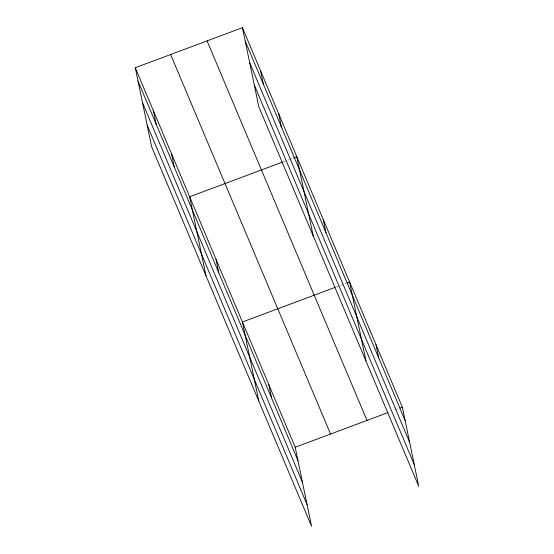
<?xml version="1.0" encoding="UTF-8"?>
<svg xmlns="http://www.w3.org/2000/svg" width="554" height="554" viewBox="0 0 554 554"><rect width="100%" height="100%" fill="white"/><g stroke="black" fill="none" stroke-linecap="round" stroke-linejoin="round"><path stroke-width="0.42" stroke-dasharray="2.77 2.08" d="M283.142 161.837L288.772 159.739M289.576 159.434L292.789 158.236M335.925 287.076L346.368 283.17M395.127 409.912L399.15 408.409"/><path stroke-width="0.83" d="M135.266 67.733L295.199 447.244L311.57 526.3L151.637 146.789L135.266 67.733L242.43 27.7L402.363 407.211L418.734 486.267L258.801 106.756L242.43 27.7M282.339 162.135L189.641 196.767L206.012 275.823M293.592 157.932L296.805 156.734L313.183 235.789M335.115 287.374L242.417 322.006L258.794 401.061M347.171 282.872L349.588 281.972L365.959 361.028M295.199 447.244L387.897 412.612M399.953 408.111L402.363 407.211M245.193 41.044L405.126 420.555M249.688 62.727L409.614 442.237M254.314 85.067L414.247 464.577M207.064 40.913L366.997 420.424M170.632 54.521L330.558 434.031M138.029 81.078L297.962 460.589M142.517 102.76L302.449 482.271M147.149 125.107L307.075 504.618M375.972 344.588L378.735 357.932M323.197 219.356L325.96 232.694M278.683 113.722L281.446 127.067M260.56 70.711L263.323 84.056M268.808 384.628L271.571 397.966M216.032 259.39L218.795 272.727M171.518 153.756L174.281 167.1M153.389 110.745L156.152 124.089"/></g></svg>
